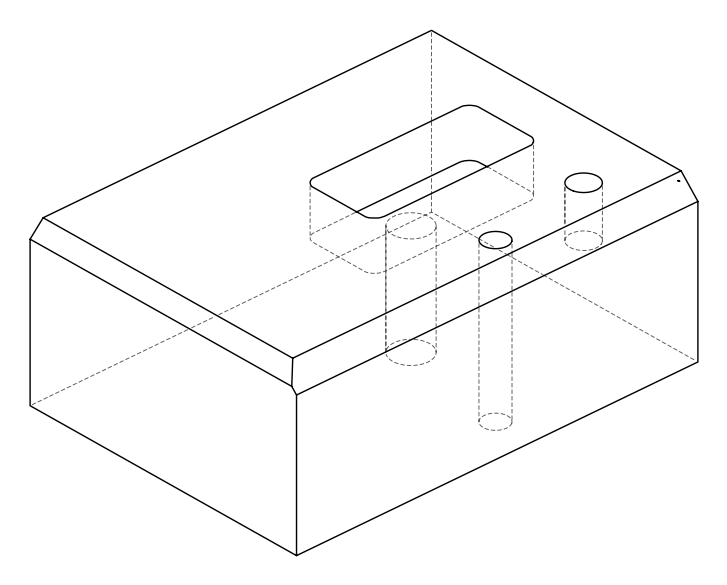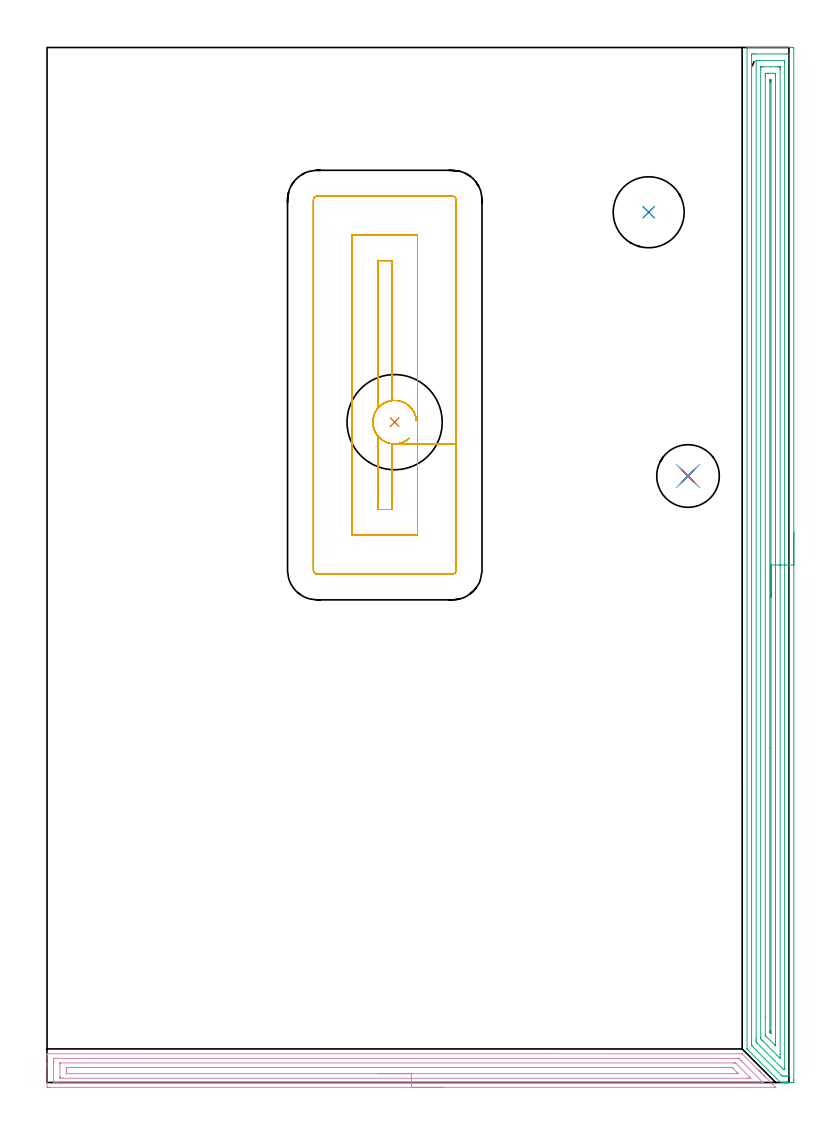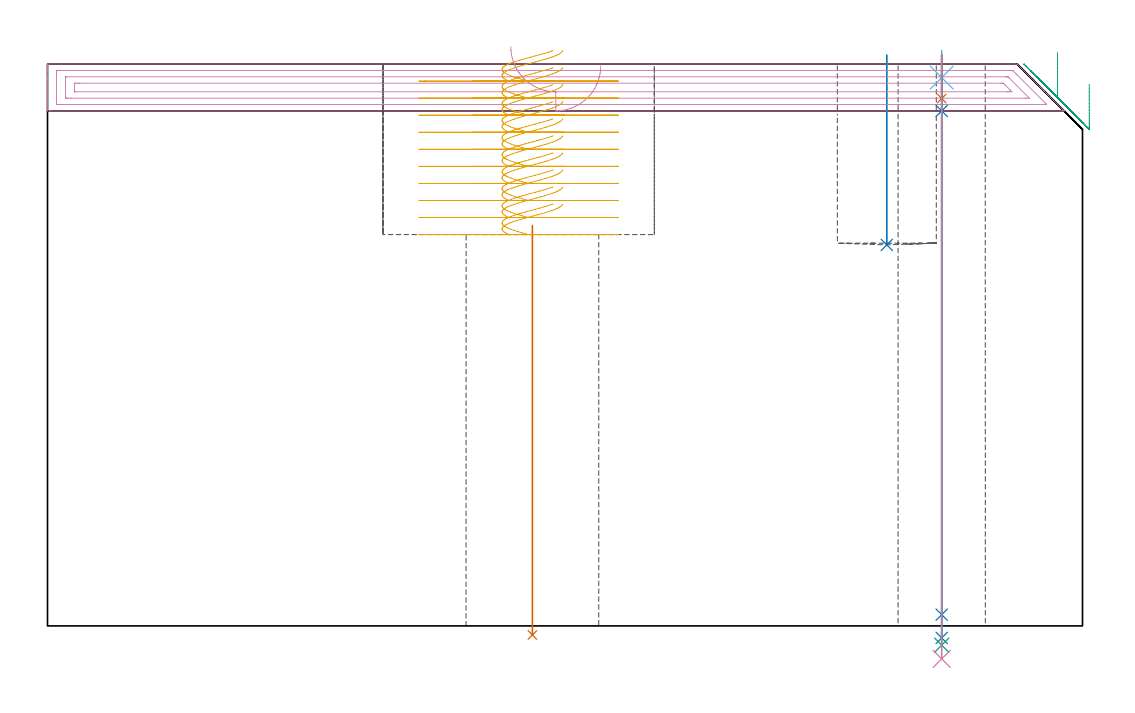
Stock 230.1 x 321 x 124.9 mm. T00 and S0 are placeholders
(PLAN: 10 operations, 8 tool changes, 41.3 min)
(1 INDEXABLE_INSERT_DRILL_THROUGH_HOLE_FROM_SOLID | STEP1HOLE | NXT0302_030 | 0.37 min | 85321 mm3)
(2 INDEXABLE_INSERT_DRILL_BLIND_HOLE_FROM_SOLID | STEP1POCKET | NXT0302_015 | 0.17 min | 15174 mm3)
(3 AREA_MILL | FG_CHAMFER_SURFACE | UGT0205_001 | 15.41 min | 33751 mm3)
(4 AREA_MILL_1 | FG_CHAMFER_SURFACE_1 | UGT0205_001 | 7.31 min | 11853 mm3)
(5 MILL_RECTANGULAR_POCKET | POCKET_RECTANGULAR_STRAIGHT | NXT0201_012 | Follow Part, ap 4, ae 75% | 16.33 min | 275783 mm3)
(6 SPOT_DRILL | STEP1HOLE_1 | NXT0321_9005460120000 | 0.05 min | 203 mm3)
(7 DRILL_BLIND_HOLE_INTO_CENTER | STEP1HOLE_1 | NXT0301_022 | 0.04 min | 85 mm3)
(8 GUN_DRILL_THROUGH_HOLE | STEP1HOLE_1 | UGT0307_001 | 0.56 min | 2297 mm3)
(9 SPADE_DRILL_TO_ENLARGE_THROUGH_HOLE | STEP1HOLE_1 | UGT0306_003 | 0.53 min | 12721 mm3)
(10 DRILL_TO_ENLARGE_THROUGH_HOLE | STEP1HOLE_1 | UGT0301_261 | 0.54 min | 21583 mm3)
(TOOL NXT0302_030 | Index. Insert Drill 29.5mm [880-D2950L32-03] | D29.5 PA176 FL89 Z2)
(TOOL NXT0302_015 | Index. Insert Drill 22mm [880-D2200L25-03] | D22 PA176 FL66 Z2)
(TOOL UGT0205_001 | Chamfer Mill 20 x 3 x 45 deg. | D20 FL50 Z2)
(TOOL NXT0201_012 | ENDMILL 16mm [2P460-1600-NA 1630] | D16 FL38 Z6)
(TOOL NXT0321_9005460120000 | NC Spot Drill, 142deg, 12mm, Carbide, Uncoated | D12 PA142 FL30 Z2)
(TOOL NXT0301_022 | Carbide Drill 5.1mm [860.1-0510-015A1-MM 2214] | D5.1 PA140 FL28 Z2)
(TOOL UGT0307_001 | Gun Drill 5 mm | D5 PA130 FL24 Z1)
(TOOL UGT0306_003 | Spade Drill 12.5mm | D12.5 PA132 FL10 Z2)
(TOOL UGT0301_261 | Twist Drill 19.4 mm | D19.4 PA118 FL140 Z2)
(OP 1 INDEXABLE_INSERT_DRILL_THROUGH_HOLE_FROM_SOLID)
G17 G21 G94 G90
T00 M6
G54
G17 G0 G90 X107.8 Y204.8 S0 M3
G43 Z134.9 H1
G94 G81 G98 Z-2.015 F250. R89.
G80
M5
M2
(OP 2 INDEXABLE_INSERT_DRILL_BLIND_HOLE_FROM_SOLID)
G17 G21 G94 G90
T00 M6
G54
G17 G0 G90 X186.6 Y269.9 S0 M3
G43 Z134.9 H1
G94 G81 G98 Z84.7 F250. R126.9
G80
M5
M2
(OP 3 AREA_MILL)
G17 G21 G94 G90
T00 M6
G54
G17 G0 G90 X231.6 Y170.5 S1061 M3
G43 Z134.9 H0
Z120.4
G94 G1 Y170.462 Z119.528 F250.
Y170.348 Z118.664
Y170.159 Z117.812
Y169.897 Z116.98
Y169.563 Z116.174
Y169.16 Z115.4
Y168.692 Z114.664
Y168.16 Z113.972
Y167.571 Z113.329
Y166.928 Z112.74
Y166.236 Z112.209
Y165.5 Z111.74
Y164.726 Z111.337
Y163.92 Z111.003
Y163.088 Z110.741
Y162.237 Z110.552
Y161.372 Z110.438
Y160.5 Z110.4
Y0.934
X231.599 Y0.616 Z110.401
X231.593 Y0.047 Z110.403
X231.591 Y0.008 Z110.405
X231.026 Y0. Z110.968
X229.584 Z112.413
X229.246 Z112.75
X228.571 Z113.429
X228.141 Z113.859
X227.497 Y0.01 Z114.501
X227.466 Y0.039 Z114.533
X227.33 Y0.169 Z114.668
X217.674 Y9.826 Z124.326
X217.523 Y9.975 Z124.473
X217.151 Y10.348 Z124.847
X217.11 Y10.391 Z124.886
X217.106 Y10.405 Z124.891
X217.1 Y10.441 Z124.9
Y320.831
X217.103 Y320.99 Z124.888
X217.147 Y320.993 Z124.845
X217.535 Y321. Z124.464
X217.888 Z124.111
X218.564 Z123.431
X219.792 Z122.205
X220.344 Z121.65
X220.958 Z121.037
X231.026 Z110.971
X231.305 Y320.998 Z110.693
X231.592 Y320.99 Z110.406
X231.599 Y320.702 Z110.399
X231.6 Y160.5 Z110.4
X230.186 Z111.814
Y3.246
X230.182 Y2.402 Z111.818
X230.179 Y2.359 Z111.821
X230.136 Y2.01 Z111.864
X229.645 Y2.002 Z112.355
X229.246 Y2.001 Z112.754
X228.756 Z113.244
X228.356 Y2.005 Z113.644
X227.957 Y2.01 Z114.043
X227.549 Y2.402 Z114.451
X219.454 Y10.496 Z122.546
X218.621 Y11.335 Z123.379
X218.564 Y11.398 Z123.436
X218.518 Y12.228 Z123.482
X218.516 Y12.276 Z123.484
X218.514 Y13.121 Z123.486
Y317.754
X218.518 Y318.598 Z123.482
X218.52 Y318.641 Z123.48
X218.564 Y318.99 Z123.436
X219.055 Y318.998 Z122.945
X219.454 Y318.999 Z122.546
X219.943 Y319. Z122.057
X229.246 Y318.999 Z112.754
X229.738 Y318.997 Z112.262
X230.136 Y318.99 Z111.864
X230.179 Y318.598 Z111.821
X230.182 Y318.551 Z111.818
X230.186 Y317.704 Z111.814
Y317.655
Y160.5
X228.771 Z113.229
Y4.189
X228.769 Y4.085 Z113.231
X228.767 Y4.034 Z113.233
X228.765 Y4.015 Z113.235
X228.732 Y4.01 Z113.268
X228.541 Y4.003 Z113.459
X228.45 Y4.006 Z113.55
X228.405 Y4.01 Z113.595
X228.356 Y4.053 Z113.644
X228.213 Y4.189 Z113.787
X227.466 Y4.934 Z114.534
X220.344 Y12.056 Z121.656
X220.174 Y12.228 Z121.826
X220.002 Y12.41 Z121.998
X219.935 Y12.493 Z122.065
X219.933 Y12.541 Z122.067
X219.93 Y12.643 Z122.07
X219.929 Y13.121 Z122.071
X219.928 Y13.538 Z122.072
X219.929 Y316.811 Z122.071
X219.93 Y316.915 Z122.07
X219.933 Y316.967 Z122.067
X219.934 Y316.985 Z122.066
X219.968 Y316.99 Z122.032
X220.158 Y316.998 Z121.842
X220.344 Y316.999 Z121.656
X221.046 Y317. Z120.954
X228.356 Y316.999 Z113.644
X228.544 Y316.998 Z113.456
X228.669 Y316.994 Z113.331
X228.763 Y316.99 Z113.237
X228.765 Y316.949 Z113.235
X228.768 Y316.811 Z113.232
X228.771 Y316.395 Z113.229
Y160.5
X227.357 Z114.643
Y8.655
X227.356 Y7.871 Z114.644
X227.355 Y7.762 Z114.645
X227.351 Y7.53 Z114.649
X227.276 Y7.584 Z114.724
X227.091 Y7.762 Z114.909
X226.575 Y8.274 Z115.425
X226.194 Y8.655 Z115.806
X222.125 Y12.725 Z119.875
X221.733 Y13.121 Z120.267
X221.35 Y13.518 Z120.65
X221.344 Y13.904 Z120.656
X221.343 Y14.014 Z120.657
Y314.132
X221.345 Y314.914 Z120.655
X221.347 Y314.967 Z120.653
X221.349 Y314.988 Z120.651
X221.368 Y314.99 Z120.632
X221.475 Y314.995 Z120.525
X221.692 Y314.999 Z120.308
X222.125 Y315. Z119.875
X224.35 Z117.65
X226.575 Z115.425
X227.018 Y314.999 Z114.982
X227.227 Y314.997 Z114.773
X227.331 Y314.992 Z114.669
X227.351 Y314.99 Z114.649
X227.353 Y314.974 Z114.647
X227.355 Y314.935 Z114.645
X227.357 Y314.24 Z114.643
Y314.132
Y160.5
X225.943 Z116.057
Y11.71
X225.941 Y11.538 Z116.059
X225.938 Y11.401 Z116.062
X225.936 Y11.373 Z116.064
X225.927 Y11.38 Z116.073
X225.891 Y11.412 Z116.109
X225.685 Y11.614 Z116.315
X223.015 Y14.284 Z118.985
X222.86 Y14.441 Z119.14
X222.785 Y14.522 Z119.215
X222.768 Y14.542 Z119.232
X222.764 Y14.576 Z119.236
X222.761 Y14.649 Z119.239
X222.758 Y14.907 Z119.242
X222.757 Y20.392 Z119.243
Y311.711
X222.758 Y312.345 Z119.242
X222.76 Y312.601 Z119.24
X222.764 Y312.862 Z119.236
X222.776 Y312.99 Z119.224
X222.852 Y312.994 Z119.148
X223.015 Y312.997 Z118.985
X223.253 Y313. Z118.747
X223.905 Z118.095
X225.033 Z116.967
X225.685 Y312.998 Z116.315
X225.927 Y312.995 Z116.073
X225.937 Y312.986 Z116.063
X225.94 Y312.983 Z116.06
X225.943 Y312.345 Z116.057
Y312.087
Y160.5
X224.529 Z117.471
X224.528 Y15.801 Z117.472
X224.525 Y15.442 Z117.475
X224.522 Y15.263 Z117.478
X224.52 Y15.239 Z117.48
X224.503 Y15.253 Z117.497
X224.452 Y15.3 Z117.548
X224.35 Y15.399 Z117.65
X224.251 Y15.5 Z117.749
X224.202 Y15.553 Z117.798
X224.181 Y15.579 Z117.819
X224.178 Y15.622 Z117.822
X224.174 Y15.801 Z117.826
X224.172 Y16.068 Z117.828
X224.171 Y103.749 Z117.829
Y310.291
X224.173 Y310.559 Z117.827
X224.177 Y310.917 Z117.823
X224.178 Y310.985 Z117.822
X224.215 Y310.99 Z117.785
X224.359 Y310.996 Z117.641
X224.498 Y310.99 Z117.502
X224.522 Y310.982 Z117.478
X224.524 Y310.935 Z117.476
X224.527 Y310.828 Z117.473
X224.528 Y310.559 Z117.472
X224.529 Y310.292 Z117.471
Y160.5
Y159.628 Z117.509
Y158.764 Z117.623
Y157.912 Z117.812
Y157.08 Z118.074
Y156.274 Z118.408
Y155.5 Z118.811
Y154.764 Z119.28
Y154.072 Z119.811
Y153.429 Z120.4
Y152.84 Z121.043
Y152.309 Z121.735
Y151.84 Z122.471
Y151.437 Z123.245
Y151.103 Z124.051
Y150.841 Z124.883
Y150.652 Z125.735
Y150.538 Z126.6
Y150.5 Z127.471
G0 Z134.9
M5
M2
(OP 4 AREA_MILL_1)
G17 G21 G94 G90
T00 M6
G54
G17 G0 G90 X123. Y-1.5 S1061 M3
G43 Z134.9 H0
Z124.5
G94 G1 X122.962 Z123.628 F250.
X122.848 Z122.764
X122.659 Z121.912
X122.397 Z121.08
X122.063 Z120.274
X121.66 Z119.5
X121.192 Z118.764
X120.66 Z118.072
X120.071 Z117.429
X119.428 Z116.84
X118.736 Z116.308
X118. Z115.84
X117.226 Z115.437
X116.42 Z115.103
X115.588 Z114.841
X114.736 Z114.652
X113.872 Z114.538
X113. Z114.5
X0.6
X0.089 Y-1.495 Z114.503
X0.01 Y-1.491 Z114.506
X0. Y-1.407 Z114.59
Y5.015 Z121.009
Y5.588 Z121.586
Y5.891 Z121.888
Y7.644 Z123.638
Y8.248 Z124.248
Y8.638 Z124.637
X0.003 Y8.771 Z124.763
X0.01 Y8.898 Z124.889
X0.154 Y8.9 Z124.9
X215.587
X215.597 Y8.897 Z124.896
X215.607 Y8.893 Z124.892
X220.667 Y3.834 Z119.831
X220.802 Y3.7 Z119.696
X220.94 Y3.561 Z119.559
X221.098 Y3.403 Z119.401
X221.24 Y3.262 Z119.257
X221.386 Y3.115 Z119.113
X221.529 Y2.973 Z118.97
X221.679 Y2.824 Z118.819
X222.16 Y2.34 Z118.34
X222.426 Y2.074 Z118.073
X222.555 Y1.947 Z117.944
X222.906 Y1.594 Z117.593
X225.995 Y-1.494 Z114.503
Y-1.498 Z114.5
Y-1.499 Z114.499
X225.658 Y-1.5 Z114.5
X113.
Y-0.086 Z115.914
X3.115
X2.384 Y-0.085 Z115.915
X2.221 Y-0.083 Z115.917
X2.042 Y-0.079 Z115.921
X2.009 Y-0.075 Z115.925
X2.005 Y-0.051 Z115.949
X2.003 Y-0.024 Z115.976
X2. Y0.133 Z116.133
Y6.268 Z122.268
X2.003 Y6.767 Z122.767
X2.009 Y7.136 Z123.136
X2.028 Y7.479 Z123.479
X2.384 Y7.483 Z123.483
X2.546 Y7.485 Z123.485
X13.298 Y7.486 Z123.486
X213.964 Y7.485 Z123.485
X214.329 Y7.483 Z123.483
X214.512 Y7.48 Z123.48
X214.553 Y7.479 Z123.479
X214.602 Y7.437 Z123.437
X214.695 Y7.352 Z123.352
X215.283 Y6.767 Z122.767
X215.587 Y6.463 Z122.463
X221.832 Y0.218 Z116.218
X222.061 Y-0.017 Z115.983
X222.108 Y-0.068 Z115.932
X222.116 Y-0.08 Z115.92
X222.104 Y-0.081 Z115.919
X222.051 Y-0.083 Z115.917
X221.832 Y-0.085 Z115.915
X221.671 Y-0.086 Z115.914
X113.
Y1.328 Z117.328
X5.06 Y1.329 Z117.329
X4.348 Y1.333 Z117.333
X4.168 Y1.336 Z117.336
X4.01 Y1.35 Z117.35
X4.005 Y1.509 Z117.509
X4.001 Y1.673 Z117.673
X4. Y5.18 Z121.18
X4.004 Y5.891 Z121.891
X4.007 Y6.049 Z122.049
X4.015 Y6.065 Z122.065
X4.031 Y6.067 Z122.067
X4.076 Y6.07 Z122.07
X4.168 Y6.071 Z122.071
X212.911
X213.095 Y6.069 Z122.069
X213.462 Y6.064 Z122.064
X213.533 Y6.057 Z122.057
X213.558 Y6.036 Z122.036
X213.609 Y5.988 Z121.988
X213.71 Y5.891 Z121.891
X213.803 Y5.798 Z121.798
X218.091 Y1.509 Z117.509
X218.263 Y1.335 Z117.335
X218.264 Y1.33 Z117.33
X217.555 Y1.329 Z117.329
X217.371 Y1.328 Z117.328
X113.
Y2.743 Z118.743
X6.126
X6.059 Y2.744 Z118.744
X6.029 Y2.747 Z118.747
X6.015 Y2.749 Z118.749
X6.01 Y2.759 Z118.759
X6.006 Y2.849 Z118.849
X6. Y3.215 Z119.215
Y3.262 Z119.262
Y4.091 Z120.091
X6.001 Y4.138 Z120.138
X6.008 Y4.553 Z120.553
X6.01 Y4.65 Z120.65
X6.14 Y4.653 Z120.653
X6.318 Y4.656 Z120.656
X6.844 Y4.657 Z120.657
X7.208
X212.019
X212.385 Y4.655 Z120.655
X212.448 Y4.653 Z120.653
X212.476 Y4.651 Z120.651
X212.573 Y4.566 Z120.566
X212.803 Y4.345 Z120.345
X212.911 Y4.24 Z120.24
X213.972 Y3.178 Z119.178
X214.128 Y3.018 Z119.018
X214.389 Y2.749 Z118.749
X214.327 Y2.747 Z118.747
X213.803 Y2.744 Z118.744
X213.439 Y2.743 Z118.743
X113.
X112.128 Z118.781
X111.264 Z118.895
X110.412 Z119.083
X109.58 Z119.346
X108.774 Z119.68
X108. Z120.082
X107.264 Z120.551
X106.572 Z121.082
X105.929 Z121.672
X105.34 Z122.315
X104.808 Z123.007
X104.34 Z123.743
X103.937 Z124.517
X103.603 Z125.322
X103.341 Z126.155
X103.152 Z127.006
X103.038 Z127.871
X103. Z128.743
G0 Z134.9
M5
M2
(OP 5 MILL_RECTANGULAR_POCKET)
G17 G21 G94 G90
T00 M6
G54
G17 G0 G90 X112.377 Y199.859 S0 M3
G43 Z134.9 H1
Z127.9
G94 G1 X112.12 Y199.61 Z127.804 F250.
X111.284 Y199.016 Z127.529
X110.368 Y198.556 Z127.255
X109.393 Y198.238 Z126.98
X108.382 Y198.072 Z126.705
X107.357 Y198.06 Z126.431
X106.342 Y198.203 Z126.156
X105.36 Y198.497 Z125.881
X105.024 Y198.648 Z125.783
X104.689 Y198.8 Z125.684
X103.857 Y199.313 Z125.422
X103.107 Y199.94 Z125.16
X102.455 Y200.669 Z124.898
X101.915 Y201.485 Z124.636
X101.498 Y202.369 Z124.374
X101.213 Y203.305 Z124.112
X101.066 Y204.271 Z123.85
X101.059 Y205.249 Z123.588
X101.193 Y206.218 Z123.326
X101.289 Y206.573 Z123.227
X101.386 Y206.928 Z123.129
X101.783 Y207.871 Z122.854
X102.317 Y208.745 Z122.58
X102.977 Y209.527 Z122.306
X103.748 Y210.202 Z122.031
X104.611 Y210.752 Z121.757
X105.547 Y211.166 Z121.483
X106.536 Y211.433 Z121.208
X106.9 Y211.483 Z121.11
Y254.9 F500.
X102.6
Y209.094
G0 X114.52 Y205.319 Z127.9
G1 X114.451 Y205.968 Z127.725 F250.
X114.226 Y206.874 Z127.475
X113.878 Y207.741 Z127.225
X113.414 Y208.552 Z126.974
X112.844 Y209.291 Z126.724
X112.177 Y209.945 Z126.474
X111.426 Y210.501 Z126.224
X110.852 Y210.818 Z126.048
X110.524 Y210.984 Z125.949
X109.56 Y211.322 Z125.676
X108.556 Y211.512 Z125.402
X107.535 Y211.548 Z125.128
X106.52 Y211.43 Z124.854
X105.535 Y211.161 Z124.581
X104.601 Y210.747 Z124.307
X103.741 Y210.196 Z124.033
X102.972 Y209.523 Z123.759
X102.315 Y208.741 Z123.486
X101.782 Y207.87 Z123.212
X101.386 Y206.928 Z122.938
X101.289 Y206.573 Z122.84
X101.193 Y206.218 Z122.741
X101.06 Y205.274 Z122.486
X101.062 Y204.32 Z122.23
X101.197 Y203.377 Z121.975
X101.463 Y202.461 Z121.719
X101.856 Y201.593 Z121.464
X102.366 Y200.787 Z121.208
X102.6 Y200.504 Z121.11
Y177.7 F500.
X106.9
Y198.115
G3 X108.682 Y198.115 R6.765
G1 X114.9
Y262.9
X94.6
Y169.7
X114.9
Y198.115
X126.9
Y273.7
G3 X125.7 Y274.9 R1.2
G1 X83.8
G3 X82.6 Y273.7 R1.2
G1 Y158.9
G3 X83.8 Y157.7 R1.2
G1 X125.7
G3 X126.9 Y158.9 R1.2
G1 Y198.115
Y199.115
G0 X112.374 Y199.855 Z124.11
G1 X112.146 Y199.631 Z124.024 F250.
X111.309 Y199.031 Z123.748
X110.391 Y198.565 Z123.472
X109.412 Y198.243 Z123.196
X108.397 Y198.073 Z122.921
X107.367 Y198.059 Z122.645
X106.347 Y198.202 Z122.369
X105.36 Y198.497 Z122.093
X105.024 Y198.648 Z121.994
X104.689 Y198.8 Z121.895
X103.857 Y199.313 Z121.633
X103.107 Y199.94 Z121.371
X102.455 Y200.669 Z121.109
X101.915 Y201.485 Z120.847
X101.498 Y202.369 Z120.585
X101.213 Y203.305 Z120.323
X101.066 Y204.271 Z120.061
X101.059 Y205.249 Z119.799
X101.193 Y206.218 Z119.537
X101.289 Y206.573 Z119.439
X101.386 Y206.927 Z119.34
X101.781 Y207.873 Z119.066
X102.315 Y208.747 Z118.791
X102.975 Y209.531 Z118.517
X103.745 Y210.206 Z118.242
X104.609 Y210.757 Z117.967
X105.547 Y211.171 Z117.693
X106.536 Y211.438 Z117.418
X106.9 Y211.487 Z117.32
Y254.9 F500.
X102.6
Y209.1
G0 X114.516 Y205.325 Z124.11
G1 X114.474 Y205.83 Z123.974 F250.
X114.26 Y206.764 Z123.717
X113.917 Y207.66 Z123.46
X113.45 Y208.497 Z123.203
X112.87 Y209.261 Z122.946
X112.189 Y209.935 Z122.69
X111.418 Y210.506 Z122.433
X110.66 Y210.923 Z122.201
X109.691 Y211.288 Z121.923
X108.677 Y211.5 Z121.646
X107.643 Y211.556 Z121.368
X106.612 Y211.452 Z121.091
X105.61 Y211.193 Z120.813
X104.658 Y210.783 Z120.536
X103.781 Y210.233 Z120.258
X102.998 Y209.555 Z119.981
X102.328 Y208.765 Z119.703
X101.786 Y207.883 Z119.426
X101.386 Y206.927 Z119.148
X101.289 Y206.573 Z119.05
X101.193 Y206.218 Z118.951
X101.06 Y205.274 Z118.696
X101.062 Y204.32 Z118.44
X101.197 Y203.377 Z118.185
X101.463 Y202.461 Z117.929
X101.856 Y201.593 Z117.674
X102.366 Y200.787 Z117.418
X102.6 Y200.504 Z117.32
Y177.7 F500.
X106.9
Y198.115
G3 X108.682 Y198.115 R6.765
G1 X114.9
Y262.9
X94.6
Y169.7
X114.9
Y198.115
X126.9
Y273.7
G3 X125.7 Y274.9 R1.2
G1 X83.8
G3 X82.6 Y273.7 R1.2
G1 Y158.9
G3 X83.8 Y157.7 R1.2
G1 X125.7
G3 X126.9 Y158.9 R1.2
G1 Y198.115
Y199.115
G0 X112.378 Y199.857 Z120.32
G1 X111.961 Y199.482 Z120.17 F250.
X111.176 Y198.952 Z119.916
X110.324 Y198.538 Z119.662
X109.423 Y198.246 Z119.408
X108.49 Y198.082 Z119.154
X107.544 Y198.051 Z118.901
X106.602 Y198.151 Z118.647
X105.683 Y198.382 Z118.393
X105.022 Y198.649 Z118.202
X104.687 Y198.801 Z118.103
X103.854 Y199.315 Z117.841
X103.104 Y199.943 Z117.579
X102.453 Y200.672 Z117.317
X101.913 Y201.488 Z117.055
X101.497 Y202.374 Z116.793
X101.212 Y203.31 Z116.531
X101.065 Y204.277 Z116.268
X101.059 Y205.255 Z116.006
X101.194 Y206.224 Z115.744
X101.291 Y206.579 Z115.646
X101.388 Y206.933 Z115.547
X101.785 Y207.876 Z115.273
X102.32 Y208.748 Z114.999
X102.98 Y209.53 Z114.725
X103.75 Y210.203 Z114.451
X104.612 Y210.753 Z114.177
X105.548 Y211.166 Z113.903
X106.536 Y211.433 Z113.628
X106.9 Y211.483 Z113.53
Y254.9 F500.
X102.6
Y209.094
G0 X114.526 Y205.319 Z120.32
G1 X114.523 Y205.433 Z120.289 F250.
X114.349 Y206.444 Z120.015
X114.024 Y207.417 Z119.74
X113.556 Y208.33 Z119.465
X112.955 Y209.162 Z119.19
X112.236 Y209.894 Z118.915
X111.414 Y210.509 Z118.64
X110.836 Y210.826 Z118.463
X110.507 Y210.991 Z118.364
X109.544 Y211.326 Z118.091
X108.542 Y211.513 Z117.818
X107.523 Y211.548 Z117.545
X106.511 Y211.429 Z117.272
X105.528 Y211.159 Z116.999
X104.597 Y210.744 Z116.725
X103.738 Y210.195 Z116.452
X102.972 Y209.523 Z116.179
X102.316 Y208.743 Z115.906
X101.784 Y207.873 Z115.633
X101.388 Y206.933 Z115.36
X101.291 Y206.579 Z115.261
X101.194 Y206.224 Z115.163
X101.061 Y205.279 Z114.907
X101.062 Y204.325 Z114.651
X101.197 Y203.38 Z114.396
X101.463 Y202.464 Z114.14
X101.855 Y201.594 Z113.884
X102.366 Y200.788 Z113.629
X102.6 Y200.504 Z113.53
Y177.7 F500.
X106.9
Y198.115
G3 X108.682 Y198.115 R6.765
G1 X114.9
Y262.9
X94.6
Y169.7
X114.9
Y198.115
X126.9
Y273.7
G3 X125.7 Y274.9 R1.2
G1 X83.8
G3 X82.6 Y273.7 R1.2
G1 Y158.9
G3 X83.8 Y157.7 R1.2
G1 X125.7
G3 X126.9 Y158.9 R1.2
G1 Y198.115
Y199.115
G0 X112.378 Y199.857 Z116.53
G1 X111.961 Y199.482 Z116.38 F250.
X111.176 Y198.952 Z116.126
X110.324 Y198.538 Z115.872
X109.423 Y198.246 Z115.618
X108.49 Y198.082 Z115.364
X107.544 Y198.051 Z115.111
X106.602 Y198.151 Z114.857
X105.683 Y198.382 Z114.603
X105.022 Y198.649 Z114.412
X104.687 Y198.801 Z114.313
X103.854 Y199.315 Z114.051
X103.104 Y199.943 Z113.789
X102.453 Y200.672 Z113.527
X101.913 Y201.488 Z113.265
X101.497 Y202.374 Z113.003
X101.212 Y203.31 Z112.741
X101.065 Y204.277 Z112.478
X101.059 Y205.255 Z112.216
X101.194 Y206.224 Z111.954
X101.291 Y206.579 Z111.856
X101.388 Y206.933 Z111.757
X101.785 Y207.876 Z111.483
X102.32 Y208.748 Z111.209
X102.98 Y209.53 Z110.935
X103.75 Y210.203 Z110.661
X104.612 Y210.753 Z110.387
X105.548 Y211.166 Z110.113
X106.536 Y211.433 Z109.838
X106.9 Y211.483 Z109.74
Y254.9 F500.
X102.6
Y209.094
G0 X114.526 Y205.319 Z116.53
G1 X114.524 Y205.43 Z116.5 F250.
X114.35 Y206.44 Z116.225
X114.026 Y207.413 Z115.951
X113.559 Y208.325 Z115.676
X112.96 Y209.156 Z115.402
X112.243 Y209.888 Z115.127
X111.423 Y210.503 Z114.852
X110.843 Y210.823 Z114.675
X110.514 Y210.988 Z114.576
X109.551 Y211.325 Z114.303
X108.549 Y211.513 Z114.03
X107.529 Y211.548 Z113.756
X106.516 Y211.43 Z113.483
X105.532 Y211.16 Z113.21
X104.6 Y210.746 Z112.936
X103.741 Y210.197 Z112.663
X102.974 Y209.524 Z112.39
X102.316 Y208.744 Z112.116
X101.784 Y207.874 Z111.843
X101.388 Y206.933 Z111.57
X101.291 Y206.579 Z111.471
X101.194 Y206.224 Z111.373
X101.061 Y205.279 Z111.117
X101.062 Y204.325 Z110.861
X101.197 Y203.38 Z110.606
X101.463 Y202.464 Z110.35
X101.855 Y201.594 Z110.094
X102.366 Y200.788 Z109.839
X102.6 Y200.504 Z109.74
Y177.7 F500.
X106.9
Y198.115
G3 X108.682 Y198.115 R6.765
G1 X114.9
Y262.9
X94.6
Y169.7
X114.9
Y198.115
X126.9
Y273.7
G3 X125.7 Y274.9 R1.2
G1 X83.8
G3 X82.6 Y273.7 R1.2
G1 Y158.9
G3 X83.8 Y157.7 R1.2
G1 X125.7
G3 X126.9 Y158.9 R1.2
G1 Y198.115
Y199.115
G0 X112.374 Y199.855 Z112.74
G1 X112.146 Y199.631 Z112.654 F250.
X111.309 Y199.031 Z112.378
X110.391 Y198.565 Z112.102
X109.412 Y198.243 Z111.827
X108.397 Y198.073 Z111.551
X107.367 Y198.059 Z111.275
X106.347 Y198.202 Z110.999
X105.36 Y198.497 Z110.723
X105.024 Y198.648 Z110.624
X104.689 Y198.8 Z110.526
X103.857 Y199.313 Z110.263
X103.107 Y199.94 Z110.001
X102.455 Y200.669 Z109.739
X101.915 Y201.485 Z109.477
X101.498 Y202.369 Z109.215
X101.213 Y203.305 Z108.953
X101.066 Y204.271 Z108.691
X101.059 Y205.249 Z108.429
X101.193 Y206.218 Z108.167
X101.289 Y206.573 Z108.069
X101.386 Y206.927 Z107.97
X101.781 Y207.873 Z107.696
X102.315 Y208.747 Z107.421
X102.975 Y209.531 Z107.147
X103.745 Y210.206 Z106.872
X104.609 Y210.757 Z106.598
X105.547 Y211.171 Z106.323
X106.536 Y211.438 Z106.048
X106.9 Y211.487 Z105.95
Y254.9 F500.
X102.6
Y209.1
G0 X114.516 Y205.325 Z112.74
G1 X114.468 Y205.867 Z112.594 F250.
X114.251 Y206.795 Z112.339
X113.906 Y207.683 Z112.084
X113.44 Y208.514 Z111.828
X112.862 Y209.271 Z111.573
X112.183 Y209.939 Z111.318
X111.418 Y210.506 Z111.063
X110.848 Y210.82 Z110.888
X110.52 Y210.986 Z110.79
X109.557 Y211.325 Z110.516
X108.553 Y211.516 Z110.242
X107.531 Y211.552 Z109.969
X106.516 Y211.435 Z109.695
X105.531 Y211.165 Z109.421
X104.597 Y210.75 Z109.147
X103.736 Y210.199 Z108.873
X102.969 Y209.525 Z108.6
X102.312 Y208.743 Z108.326
X101.78 Y207.87 Z108.052
X101.386 Y206.927 Z107.778
X101.289 Y206.573 Z107.68
X101.193 Y206.218 Z107.581
X101.06 Y205.274 Z107.326
X101.062 Y204.32 Z107.07
X101.197 Y203.377 Z106.815
X101.463 Y202.461 Z106.559
X101.856 Y201.593 Z106.304
X102.366 Y200.787 Z106.049
X102.6 Y200.504 Z105.95
Y177.7 F500.
X106.9
Y198.115
G3 X108.682 Y198.115 R6.765
G1 X114.9
Y262.9
X94.6
Y169.7
X114.9
Y198.115
X126.9
Y273.7
G3 X125.7 Y274.9 R1.2
G1 X83.8
G3 X82.6 Y273.7 R1.2
G1 Y158.9
G3 X83.8 Y157.7 R1.2
G1 X125.7
G3 X126.9 Y158.9 R1.2
G1 Y198.115
Y199.115
G0 X112.377 Y199.856 Z108.95
G1 X112.148 Y199.634 Z108.865 F250.
X111.35 Y199.057 Z108.601
X110.477 Y198.602 Z108.337
X109.547 Y198.278 Z108.073
X109.187 Y198.202 Z107.974
X108.827 Y198.126 Z107.876
X107.941 Y198.049 Z107.637
X107.052 Y198.087 Z107.399
X106.176 Y198.242 Z107.161
X105.328 Y198.51 Z106.922
X104.992 Y198.662 Z106.824
X104.658 Y198.816 Z106.725
X103.8 Y199.354 Z106.454
X103.032 Y200.014 Z106.182
X102.371 Y200.781 Z105.911
X101.831 Y201.639 Z105.64
X101.426 Y202.567 Z105.368
X101.164 Y203.545 Z105.097
X101.05 Y204.552 Z104.825
X101.088 Y205.564 Z104.554
X101.277 Y206.559 Z104.283
X101.612 Y207.515 Z104.011
X101.778 Y207.844 Z103.913
X101.893 Y208.071 Z103.844
X102.024 Y208.289 Z103.776
X102.215 Y208.604 Z103.677
X102.76 Y209.299 Z103.441
X103.39 Y209.916 Z103.204
X104.095 Y210.447 Z102.968
X104.863 Y210.882 Z102.731
X105.681 Y211.212 Z102.495
X106.535 Y211.434 Z102.259
X106.9 Y211.483 Z102.16
Y254.9 F500.
X102.6
Y209.098
G0 X114.523 Y205.319 Z108.95
G1 X114.434 Y206.058 Z108.75 F250.
X114.346 Y206.415 Z108.652
X114.258 Y206.773 Z108.553
X113.913 Y207.667 Z108.296
X113.445 Y208.505 Z108.039
X112.865 Y209.267 Z107.782
X112.182 Y209.941 Z107.526
X111.411 Y210.511 Z107.269
X110.847 Y210.82 Z107.096
X110.518 Y210.986 Z106.998
X109.537 Y211.328 Z106.719
X108.514 Y211.517 Z106.44
X107.474 Y211.546 Z106.162
X106.443 Y211.416 Z105.883
X105.443 Y211.129 Z105.605
X104.499 Y210.692 Z105.326
X103.634 Y210.117 Z105.047
X102.866 Y209.415 Z104.769
X102.215 Y208.604 Z104.49
X102.024 Y208.289 Z104.391
X101.893 Y208.071 Z104.323
X101.778 Y207.844 Z104.255
X101.612 Y207.515 Z104.156
X101.277 Y206.56 Z103.885
X101.089 Y205.566 Z103.614
X101.05 Y204.555 Z103.343
X101.163 Y203.55 Z103.072
X101.424 Y202.572 Z102.801
X101.828 Y201.645 Z102.53
X102.366 Y200.788 Z102.259
X102.6 Y200.504 Z102.16
Y177.7 F500.
X106.9
Y198.116
G3 X108.686 Y198.116 R6.781
G1 X114.9
Y262.9
X94.6
Y169.7
X114.9
Y198.116
X126.9
Y273.7
G3 X125.7 Y274.9 R1.2
G1 X83.8
G3 X82.6 Y273.7 R1.2
G1 Y158.9
G3 X83.8 Y157.7 R1.2
G1 X125.7
G3 X126.9 Y158.9 R1.2
G1 Y198.116
Y199.116
G0 X112.377 Y199.856 Z105.16
G1 X112.148 Y199.634 Z105.074 F250.
X111.35 Y199.057 Z104.811
X110.477 Y198.602 Z104.547
X109.547 Y198.278 Z104.283
X109.187 Y198.202 Z104.184
X108.827 Y198.126 Z104.086
X107.941 Y198.049 Z103.847
X107.052 Y198.087 Z103.609
X106.176 Y198.242 Z103.371
X105.328 Y198.51 Z103.132
X104.992 Y198.662 Z103.033
X104.658 Y198.816 Z102.935
X103.809 Y199.347 Z102.667
X103.048 Y199.998 Z102.398
X102.391 Y200.754 Z102.13
X101.853 Y201.599 Z101.861
X101.445 Y202.513 Z101.593
X101.177 Y203.478 Z101.325
X101.054 Y204.472 Z101.056
X101.079 Y205.474 Z100.788
X101.251 Y206.46 Z100.52
X101.567 Y207.41 Z100.251
X101.921 Y208.132 Z100.036
X102.12 Y208.442 Z99.937
X102.319 Y208.751 Z99.839
X102.979 Y209.532 Z99.565
X103.749 Y210.205 Z99.291
X104.612 Y210.754 Z99.017
X105.548 Y211.167 Z98.743
X106.535 Y211.434 Z98.469
X106.9 Y211.483 Z98.37
Y254.9 F500.
X102.6
Y209.098
G0 X114.523 Y205.32 Z105.16
G1 X114.433 Y206.061 Z104.96 F250.
X114.345 Y206.418 Z104.861
X114.257 Y206.775 Z104.763
X113.913 Y207.667 Z104.507
X113.447 Y208.503 Z104.25
X112.868 Y209.264 Z103.994
X112.188 Y209.936 Z103.738
X111.42 Y210.505 Z103.482
X110.814 Y210.837 Z103.297
X110.485 Y211.001 Z103.198
X109.524 Y211.332 Z102.926
X108.525 Y211.515 Z102.654
X107.51 Y211.547 Z102.382
X106.501 Y211.427 Z102.109
X105.522 Y211.157 Z101.837
X104.594 Y210.744 Z101.565
X103.738 Y210.197 Z101.293
X102.974 Y209.527 Z101.021
X102.319 Y208.751 Z100.748
X101.888 Y208.072 Z100.533
X101.727 Y207.742 Z100.434
X101.567 Y207.41 Z100.336
X101.253 Y206.466 Z100.069
X101.08 Y205.485 Z99.802
X101.053 Y204.49 Z99.536
X101.172 Y203.502 Z99.269
X101.435 Y202.542 Z99.002
X101.836 Y201.63 Z98.735
X102.366 Y200.788 Z98.469
X102.6 Y200.504 Z98.37
Y177.7 F500.
X106.9
Y198.116
G3 X108.686 Y198.116 R6.781
G1 X114.9
Y262.9
X94.6
Y169.7
X114.9
Y198.116
X126.9
Y273.7
G3 X125.7 Y274.9 R1.2
G1 X83.8
G3 X82.6 Y273.7 R1.2
G1 Y158.9
G3 X83.8 Y157.7 R1.2
G1 X125.7
G3 X126.9 Y158.9 R1.2
G1 Y198.116
Y199.116
G0 X112.378 Y199.859 Z101.37
G1 X112.146 Y199.631 Z101.283 F250.
X111.309 Y199.031 Z101.007
X110.391 Y198.565 Z100.731
X109.412 Y198.243 Z100.455
X108.397 Y198.073 Z100.179
X107.367 Y198.059 Z99.903
X106.347 Y198.202 Z99.627
X105.36 Y198.497 Z99.351
X105.024 Y198.648 Z99.253
X104.689 Y198.8 Z99.154
X103.857 Y199.313 Z98.892
X103.107 Y199.94 Z98.63
X102.455 Y200.669 Z98.368
X101.915 Y201.485 Z98.106
X101.498 Y202.369 Z97.844
X101.213 Y203.305 Z97.582
X101.066 Y204.271 Z97.32
X101.059 Y205.249 Z97.058
X101.193 Y206.218 Z96.796
X101.289 Y206.573 Z96.697
X101.386 Y206.928 Z96.599
X101.783 Y207.871 Z96.324
X102.317 Y208.744 Z96.05
X102.977 Y209.527 Z95.776
X103.748 Y210.201 Z95.501
X104.611 Y210.751 Z95.227
X105.547 Y211.165 Z94.953
X106.536 Y211.432 Z94.679
X106.9 Y211.482 Z94.58
Y254.9 F500.
X102.6
Y209.094
G0 X114.518 Y205.318 Z101.37
G1 X114.46 Y205.916 Z101.209 F250.
X114.238 Y206.834 Z100.956
X113.892 Y207.712 Z100.703
X113.427 Y208.533 Z100.45
X112.852 Y209.282 Z100.197
X112.178 Y209.944 Z99.944
X111.42 Y210.505 Z99.691
X110.578 Y210.959 Z99.435
X109.612 Y211.308 Z99.16
X108.604 Y211.506 Z98.885
X107.578 Y211.549 Z98.61
X106.558 Y211.437 Z98.334
X105.566 Y211.171 Z98.059
X104.625 Y210.759 Z97.784
X103.758 Y210.209 Z97.509
X102.984 Y209.534 Z97.234
X102.321 Y208.75 Z96.959
X101.785 Y207.874 Z96.683
X101.386 Y206.928 Z96.408
X101.289 Y206.573 Z96.31
X101.193 Y206.218 Z96.211
X101.06 Y205.274 Z95.956
X101.062 Y204.32 Z95.7
X101.197 Y203.377 Z95.445
X101.463 Y202.461 Z95.189
X101.856 Y201.593 Z94.934
X102.366 Y200.787 Z94.679
X102.6 Y200.504 Z94.58
Y177.7 F500.
X106.9
Y198.115
G3 X108.682 Y198.115 R6.765
G1 X114.9
Y262.9
X94.6
Y169.7
X114.9
Y198.115
X126.9
Y273.7
G3 X125.7 Y274.9 R1.2
G1 X83.8
G3 X82.6 Y273.7 R1.2
G1 Y158.9
G3 X83.8 Y157.7 R1.2
G1 X125.7
G3 X126.9 Y158.9 R1.2
G1 Y198.115
Y199.115
G0 X112.378 Y199.859 Z97.58
G1 X112.146 Y199.631 Z97.493 F250.
X111.309 Y199.031 Z97.217
X110.391 Y198.565 Z96.941
X109.412 Y198.243 Z96.665
X108.397 Y198.073 Z96.389
X107.367 Y198.059 Z96.113
X106.347 Y198.202 Z95.837
X105.36 Y198.497 Z95.561
X105.024 Y198.648 Z95.463
X104.689 Y198.8 Z95.364
X103.857 Y199.313 Z95.102
X103.107 Y199.94 Z94.84
X102.455 Y200.669 Z94.578
X101.915 Y201.485 Z94.316
X101.498 Y202.369 Z94.054
X101.213 Y203.305 Z93.792
X101.066 Y204.271 Z93.53
X101.059 Y205.249 Z93.268
X101.193 Y206.218 Z93.006
X101.289 Y206.573 Z92.907
X101.386 Y206.928 Z92.809
X101.783 Y207.871 Z92.534
X102.317 Y208.744 Z92.26
X102.977 Y209.527 Z91.986
X103.748 Y210.201 Z91.711
X104.611 Y210.751 Z91.437
X105.547 Y211.165 Z91.163
X106.536 Y211.432 Z90.889
X106.9 Y211.482 Z90.79
Y254.9 F500.
X102.6
Y209.094
G0 X114.518 Y205.318 Z97.58
G1 X114.46 Y205.913 Z97.42 F250.
X114.24 Y206.83 Z97.167
X113.894 Y207.707 Z96.914
X113.43 Y208.528 Z96.662
X112.857 Y209.276 Z96.409
X112.185 Y209.938 Z96.157
X111.428 Y210.5 Z95.904
X110.599 Y210.95 Z95.651
X109.632 Y211.302 Z95.375
X108.623 Y211.503 Z95.1
X107.595 Y211.55 Z94.824
X106.572 Y211.439 Z94.548
X105.578 Y211.175 Z94.273
X104.635 Y210.764 Z93.997
X103.765 Y210.214 Z93.721
X102.989 Y209.538 Z93.445
X102.324 Y208.753 Z93.17
X101.785 Y207.876 Z92.894
X101.386 Y206.928 Z92.618
X101.289 Y206.573 Z92.52
X101.193 Y206.218 Z92.421
X101.06 Y205.274 Z92.166
X101.062 Y204.32 Z91.91
X101.197 Y203.377 Z91.655
X101.463 Y202.461 Z91.399
X101.856 Y201.593 Z91.144
X102.366 Y200.787 Z90.889
X102.6 Y200.504 Z90.79
Y177.7 F500.
X106.9
Y198.115
G3 X108.682 Y198.115 R6.765
G1 X114.9
Y262.9
X94.6
Y169.7
X114.9
Y198.115
X126.9
Y273.7
G3 X125.7 Y274.9 R1.2
G1 X83.8
G3 X82.6 Y273.7 R1.2
G1 Y158.9
G3 X83.8 Y157.7 R1.2
G1 X125.7
G3 X126.9 Y158.9 R1.2
G1 Y198.115
Y199.115
G0 X112.374 Y199.855 Z93.79
G1 X112.146 Y199.631 Z93.704 F250.
X111.309 Y199.031 Z93.428
X110.391 Y198.565 Z93.153
X109.412 Y198.243 Z92.877
X108.397 Y198.073 Z92.601
X107.367 Y198.059 Z92.325
X106.347 Y198.202 Z92.049
X105.36 Y198.497 Z91.773
X105.024 Y198.648 Z91.674
X104.689 Y198.8 Z91.576
X103.857 Y199.313 Z91.314
X103.107 Y199.94 Z91.051
X102.455 Y200.669 Z90.789
X101.915 Y201.485 Z90.527
X101.498 Y202.369 Z90.265
X101.213 Y203.305 Z90.003
X101.066 Y204.271 Z89.741
X101.059 Y205.249 Z89.479
X101.193 Y206.218 Z89.217
X101.289 Y206.573 Z89.119
X101.386 Y206.927 Z89.02
X101.781 Y207.873 Z88.746
X102.315 Y208.747 Z88.471
X102.975 Y209.531 Z88.197
X103.745 Y210.206 Z87.922
X104.609 Y210.757 Z87.648
X105.547 Y211.171 Z87.373
X106.536 Y211.438 Z87.098
X106.9 Y211.487 Z87.
Y254.9 F500.
X102.6
Y209.1
G0 X114.516 Y205.326 Z93.79
G1 X114.466 Y205.879 Z93.641 F250.
X114.248 Y206.804 Z93.387
X113.902 Y207.69 Z93.132
X113.437 Y208.518 Z92.877
X112.86 Y209.273 Z92.623
X112.182 Y209.94 Z92.368
X111.419 Y210.506 Z92.113
X110.715 Y210.896 Z91.898
X109.827 Y211.246 Z91.642
X108.899 Y211.468 Z91.386
X107.948 Y211.556 Z91.13
X106.995 Y211.509 Z90.875
X106.057 Y211.329 Z90.619
X105.154 Y211.018 Z90.363
X104.305 Y210.583 Z90.107
X103.525 Y210.033 Z89.851
X102.83 Y209.379 Z89.596
X102.234 Y208.633 Z89.34
X101.75 Y207.81 Z89.084
X101.386 Y206.927 Z88.828
X101.289 Y206.573 Z88.73
X101.193 Y206.218 Z88.631
X101.06 Y205.274 Z88.376
X101.062 Y204.32 Z88.12
X101.197 Y203.377 Z87.865
X101.463 Y202.461 Z87.609
X101.856 Y201.593 Z87.354
X102.366 Y200.787 Z87.099
X102.6 Y200.504 Z87.
Y177.7 F500.
X106.9
Y198.115
G3 X108.682 Y198.115 R6.765
G1 X114.9
Y262.9
X94.6
Y169.7
X114.9
Y198.115
X126.9
Y273.7
G3 X125.7 Y274.9 R1.2
G1 X83.8
G3 X82.6 Y273.7 R1.2
G1 Y158.9
G3 X83.8 Y157.7 R1.2
G1 X125.7
G3 X126.9 Y158.9 R1.2
G1 Y198.115
Y199.115
G0 Z134.9
M5
M2
(OP 6 SPOT_DRILL)
G17 G21 G94 G90
T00 M6
G54
G17 G0 G90 X198.8 Y188.1 S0 M3
G43 Z134.9 H0
G94 G81 G98 Z121.9 F250. R127.9
G80
M5
M2
(OP 7 DRILL_BLIND_HOLE_INTO_CENTER)
G17 G21 G94 G90
T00 M6
G54
G17 G0 G90 X198.8 Y188.1 S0 M3
G43 Z134.9 H1
G94 G81 G98 Z117.25 F250. R126.9
G80
M5
M2
(OP 8 GUN_DRILL_THROUGH_HOLE)
G17 G21 G94 G90
T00 M6
G54
G17 G0 G90 X198.8 Y188.1 M8
G43 Z134.9 H0
Z122.816
S716 M3
G94 G1 Z114.494 F125. M26
G4 X.084
Z2.5 F250.
G4 X.084
Z-2.666 F125.
G4 X.084
M5
M9
G0 Z122.816
Z134.9
M2
(OP 9 SPADE_DRILL_TO_ENLARGE_THROUGH_HOLE)
G17 G21 G94 G90
T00 M6
G54
G17 G0 G90 X198.8 Y188.1 S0 M3
G43 Z134.9 H0
G94 G73 G98 Z-4.283 F250. Q11.744 R126.9
G80
M5
M2
(OP 10 DRILL_TO_ENLARGE_THROUGH_HOLE)
G17 G21 G94 G90
T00 M6
G54
G17 G0 G90 X198.8 Y188.1 S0 M3
G43 Z134.9 H0
G94 G73 G98 Z-7.328 F250. Q18.89 R126.9
G80
M5
M2
